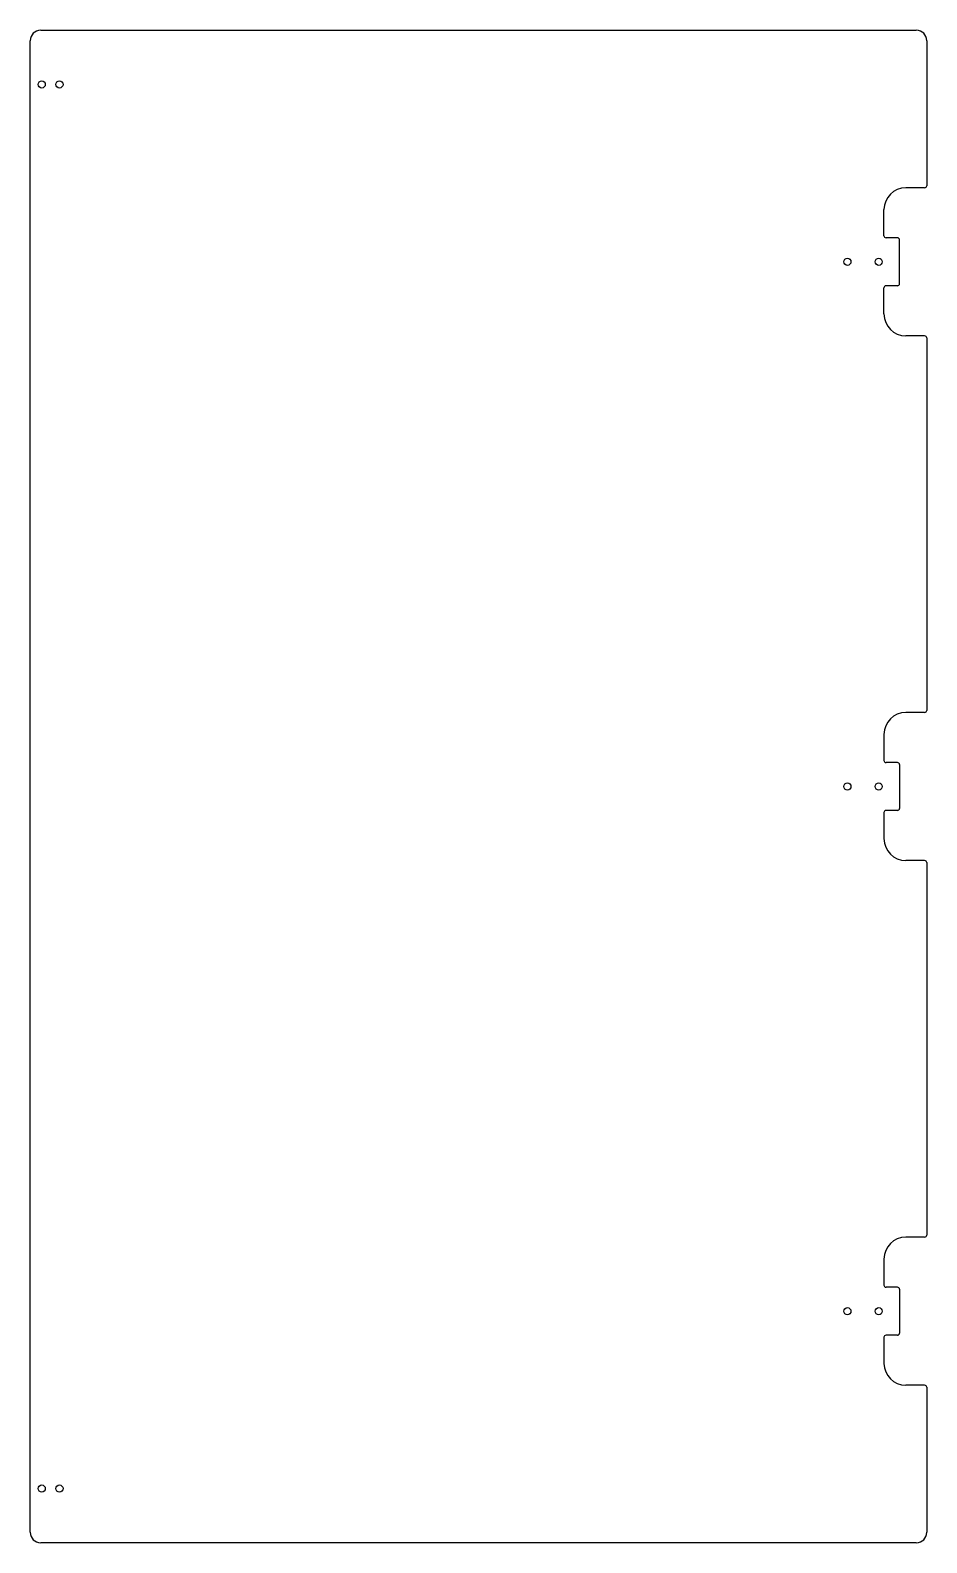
# Model space of a CAD drawing. Header units: millimetres. Extents: x -215 to 215, y -362 to 362.
import ezdxf

# ---------------------------------------------------------------- set-up
doc = ezdxf.new("R2010")
doc.units = ezdxf.units.MM

msp = doc.modelspace()

# ---------------------------------------------------------------- linework, layer by layer
at = {"color": 7, "linetype": 'Continuous', "lineweight": 25}
for p, q in [((-209.75, 362.5), (209.75, 362.5)), ((-214.75, -357.5), (-214.75, 357.5)), ((214.75, 357.5), (214.75, 288)), ((213.75, 287), (204.75, 287)), ((194.25, 264), (194.25, 276.5)), ((200.75, 263), (195.25, 263)), ((201.75, 241), (201.75, 262)), ((200.75, 240), (195.25, 240)), ((194.25, 226.5), (194.25, 239)), ((213.75, 216), (204.75, 216)), ((214.75, 215), (214.75, 36.5)), ((213.75, 35.5), (204.75, 35.5)), ((194.25, 25), (194.25, 12.5)), ((200.75, 11.5), (195.25, 11.5)), ((201.75, 10.5), (201.75, -10.5)), ((194.25, -12.5), (194.25, -25)), ((200.75, -11.5), (195.25, -11.5)), ((213.75, -35.5), (204.75, -35.5)), ((214.75, -36.5), (214.75, -215)), ((213.75, -216), (204.75, -216)), ((194.25, -226.5), (194.25, -239)), ((200.75, -240), (195.25, -240)), ((201.75, -241), (201.75, -262)), ((194.25, -264), (194.25, -276.5)), ((200.75, -263), (195.25, -263)), ((213.75, -287), (204.75, -287)), ((214.75, -288), (214.75, -357.5)), ((209.75, -362.5), (-209.75, -362.5))]:
    msp.add_line(p, q, dxfattribs=at)
for centre in [(-209.25, 336.5), (-200.75, 336.5), (176.75, 251.5), (191.75, 251.5), (176.75, 0), (191.75, 0), (176.75, -251.5), (191.75, -251.5), (-209.25, -336.5), (-200.75, -336.5)]:
    msp.add_circle(centre, 1.7, dxfattribs=at)
for centre, radius, start, end in [((-209.75, 357.5), 5, 90, 180), ((209.75, 357.5), 5, 0, 90), ((204.75, 276.5), 10.5, 90, 180), ((213.75, 288), 1, 270, 360), ((195.25, 264), 1, 180, 270), ((200.75, 262), 1, 0, 90), ((195.25, 239), 1, 90, 180), ((200.75, 241), 1, 270, 360), ((204.75, 226.5), 10.5, 180, 270), ((213.75, 215), 1, 0, 90), ((213.75, 36.5), 1, 270, 0), ((204.75, 25), 10.5, 90, 180), ((195.25, 12.5), 1, 180, 270), ((200.75, 10.5), 1, 0, 90), ((195.25, -12.5), 1, 90, 180), ((200.75, -10.5), 1, 270, 0), ((204.75, -25), 10.5, 180, 270), ((213.75, -36.5), 1, 0, 90), ((204.75, -226.5), 10.5, 90, 180), ((213.75, -215), 1, 270, 360), ((195.25, -239), 1, 180, 270), ((200.75, -241), 1, 0, 90), ((195.25, -264), 1, 90, 180), ((200.75, -262), 1, 270, 0), ((204.75, -276.5), 10.5, 180, 270), ((213.75, -288), 1, 360, 90), ((-209.75, -357.5), 5, 180, 270), ((209.75, -357.5), 5, 270, 0)]:
    msp.add_arc(centre, radius, start, end, dxfattribs=at)

doc.saveas('drawing.dxf')
